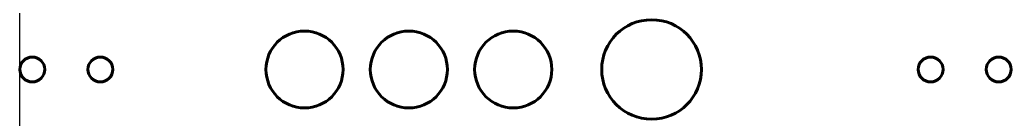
# Model space of a CAD drawing. Header units: millimetres. Extents: x 823 to 1041, y 192 to 214.
import ezdxf

# ---------------------------------------------------------------- set-up
doc = ezdxf.new("R2010")
doc.units = ezdxf.units.MM
doc.linetypes.add('K5LT_BASIC', pattern=[0])
doc.layers.add('Системный слой', color=7, linetype='Continuous')

msp = doc.modelspace()

# ---------------------------------------------------------------- linework, layer by layer
at = {"layer": 'Системный слой', "color": 232, "true_color": 0xc52b79}
msp.add_xline((822.64, 161.31), (0, 1), dxfattribs=at)
at = {"layer": 'Системный слой', "color": 150, "linetype": 'K5LT_BASIC', "lineweight": 60, "true_color": 0x0080ff}
for centre, radius in [((961.89, 203.31), 11), ((885.39, 203.31), 8.5), ((908.39, 203.31), 8.5), ((931.39, 203.31), 8.5), ((825.39, 203.31), 2.75), ((840.39, 203.31), 2.75), ((1023.39, 203.31), 2.75), ((1038.39, 203.31), 2.75)]:
    msp.add_circle(centre, radius, dxfattribs=at)

doc.saveas('drawing.dxf')
